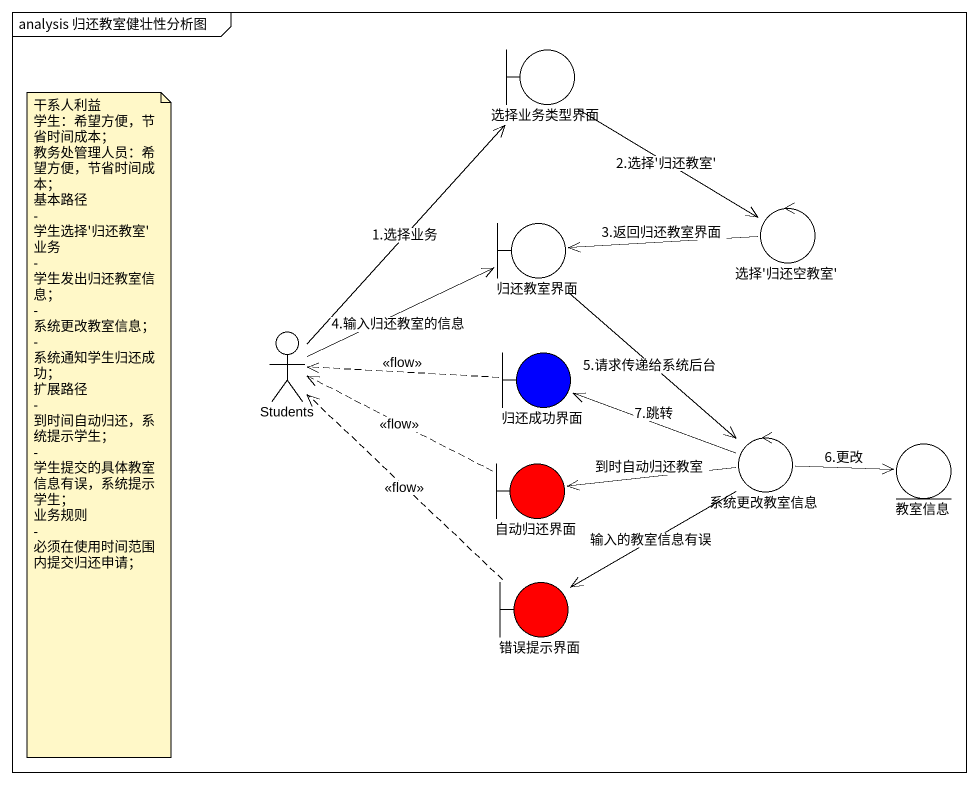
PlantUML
@startuml
mainframe analysis 归还教室健壮性分析图
boundary 选择业务类型界面
boundary 归还教室界面
control "选择'归还空教室'" as 选择_归还空教室
actor Students
boundary 归还成功界面 #0000FF
boundary 自动归还界面 #FF0000
control 系统更改教室信息
entity 教室信息
boundary 错误提示界面 #FF0000
选择业务类型界面 --> 选择_归还空教室 : 2.选择'归还教室'
归还教室界面 --> 系统更改教室信息 : 5.请求传递给系统后台
选择_归还空教室 -left-> 归还教室界面 : 3.返回归还教室界面
Students -up-> 选择业务类型界面 : 1.选择业务
Students -right-> 归还教室界面 : 4.输入归还教室的信息
归还成功界面 .left.> Students : <<flow>>
自动归还界面 .left.> Students : <<flow>>
系统更改教室信息 -left-> 归还成功界面 : 7.跳转
系统更改教室信息 -left-> 自动归还界面 : 到时自动归还教室
系统更改教室信息 -right-> 教室信息 : 6.更改
系统更改教室信息 --> 错误提示界面 : 输入的教室信息有误
错误提示界面 .up.> Students : <<flow>>
note as N1
  干系人利益
  学生：希望方便，节省时间成本；
  教务处管理人员：希望方便，节省时间成本；
  基本路径
  - 学生选择'归还教室'业务
  - 学生发出归还教室信息；
  - 系统更改教室信息；
  - 系统通知学生归还成功；
  扩展路径
  - 到时间自动归还，系统提示学生；
  - 学生提交的具体教室信息有误，系统提示学生；
  业务规则
  - 必须在使用时间范围内提交归还申请；
end note
@enduml
